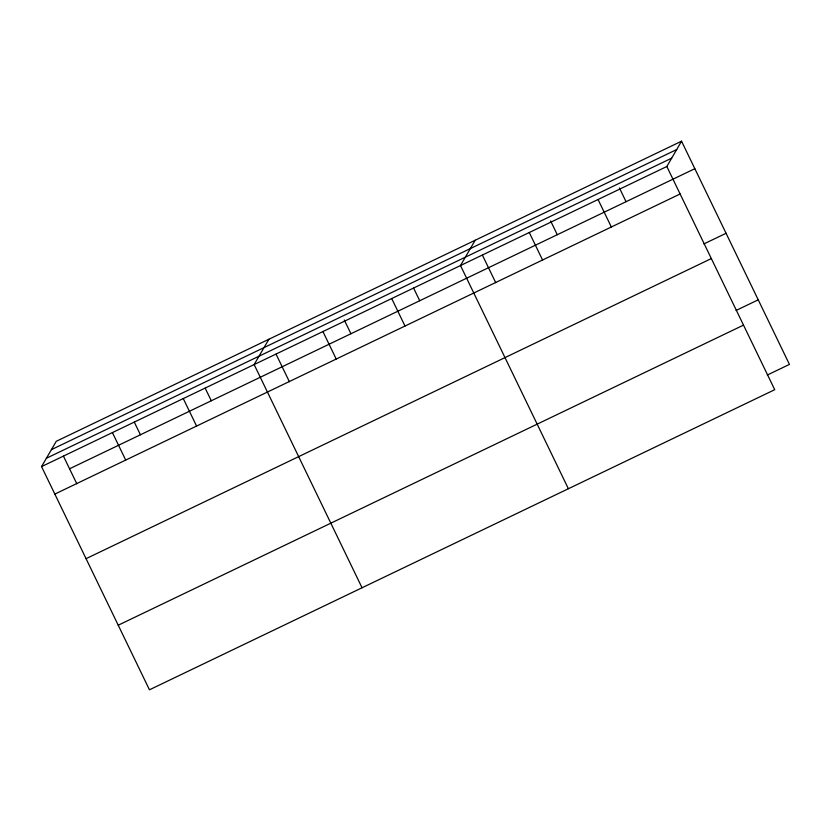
<?xml version="1.0" encoding="UTF-8"?>
<svg xmlns="http://www.w3.org/2000/svg" width="831" height="831" viewBox="0 0 831 831"><rect width="100%" height="100%" fill="white"/><g stroke="black" fill="none" stroke-linecap="round" stroke-linejoin="round"><path stroke-width="1.25" d="M681.545 141.197L666.826 166.501L774.731 389.697L149.455 689.803L41.55 466.596L56.269 441.303L681.545 141.197L789.45 364.404L767.304 375.041M268.87 339.266L254.141 364.56L362.046 587.766M475.207 240.232L460.488 265.525L568.383 488.732M51.418 449.644L676.694 149.549M46.411 458.245L671.687 158.15M41.55 466.596L666.826 166.501M69.565 468.788L694.841 168.693M54.836 494.092L680.122 193.987M703.909 243.909L726.065 233.282M86.06 558.671L711.336 258.576M736.079 310.451L758.225 299.825M118.231 625.213L743.506 325.118M619.417 187.962L626.055 201.704M598.05 199.502L611.336 226.998M550.631 220.973L557.279 234.716M529.264 232.514L542.56 260.01M482.406 255.127L495.743 282.717M413.63 288.139L419.717 300.739M391.702 298.537L404.998 326.032M344.294 319.997L350.942 333.75M322.927 331.548L336.212 359.044M276.069 354.162L289.406 381.751M205.205 388.17L211.292 400.771M183.277 398.568L196.573 426.064M134.331 422.179L140.429 434.779M112.414 432.587L125.71 460.073M63.468 456.188L76.816 483.787"/></g></svg>
